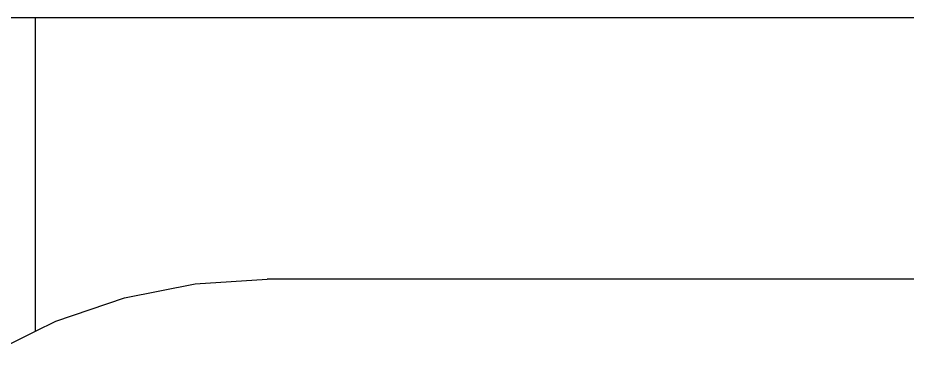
# Model space of a CAD drawing. Header units: inches. Extents: x 9636 to 21597, y -10243 to 557.
# Drawn here: x 13029.42 to 13038.24, y -8576.75 to -8573.42 of the extents above; entities that cross this region are included whole.
import ezdxf

# ---------------------------------------------------------------- set-up
doc = ezdxf.new("R2010")
doc.units = ezdxf.units.IN
doc.header["$MEASUREMENT"] = 0
doc.layers.add('Edges', color=7, linetype='Continuous')

# ---------------------------------------------------------------- blocks, each defined once
blk = doc.blocks.new('Porch Swing Bed Twin Size pl')
at = {"layer": 'Edges'}
for p, q in [((106.5903, 3.0999), (106.2694, 2.9416)), ((106.2694, 2.9416), (106.121, 2.8685)), ((106.2694, 2.9416), (106.2694, 0.6719)), ((106.121, 2.8685), (105.6256, 2.7003)), ((105.6256, 2.7003), (105.1124, 2.5982)), ((105.1124, 2.5982), (104.5903, 2.564)), ((37.5903, 2.564), (104.5903, 2.564)), ((36.2694, 0.6719), (106.2694, 0.6719)), ((106.2694, 0.6719), (108.7694, 0.6719))]:
    blk.add_line(p, q, dxfattribs=at)

msp = doc.modelspace()

# ---------------------------------------------------------------- block references
at = {"xscale": 1.370056412249949, "yscale": 1.370056412249949, "zscale": 1.370056412249949, "rotation": 180}
msp.add_blockref('Porch Swing Bed Twin Size pl', (13175.186, -8572.5015), dxfattribs=at)

doc.saveas('drawing.dxf')
